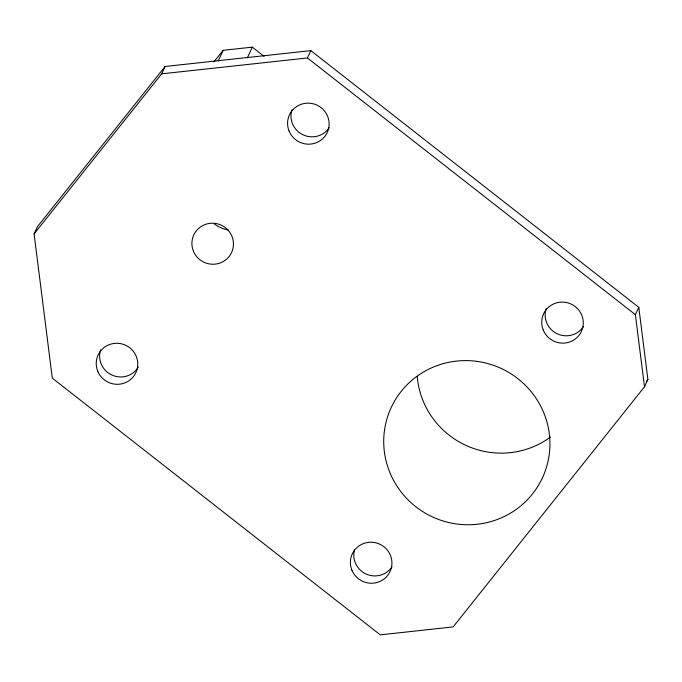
<?xml version="1.0" encoding="UTF-8"?>
<svg xmlns="http://www.w3.org/2000/svg" width="682" height="682" viewBox="0 0 682 682"><rect width="100%" height="100%" fill="white"/><g stroke="black" fill="none" stroke-linecap="round" stroke-linejoin="round"><path stroke-width="1.02" d="M34.1 233.917L37.51 226.569L165.078 66.486L310.847 50.621L638.795 307.343L647.9 379.456L644.49 386.796L453.138 626.92L380.258 634.857L52.301 378.135L34.1 233.917L161.668 73.835L165.078 66.486M218.214 60.945L223.15 50.315L252.297 47.143L264.036 56.325M247.37 57.774L252.297 47.143M161.668 73.835L307.437 57.97L310.847 50.621M644.49 386.796L635.385 314.683L638.795 307.343M213.867 61.96L223.15 50.315M646.596 381.085L647.9 379.456M307.437 57.97L635.385 314.683M550.587 436.957A83.383 81.789 24.9 0 1 466.3 445.559A83.383 81.789 24.9 0 1 417.239 376.447M228.487 230.022A31.27 30.673 24.9 0 1 214.498 224.063M329.193 127.713A20.844 20.451 24.9 0 1 291.981 109.725M583.357 326.669A20.844 20.451 24.9 0 1 546.146 308.682M392.005 566.793A20.844 20.451 24.9 0 1 354.529 549.666M138.318 367.078A20.844 20.451 24.9 0 1 100.629 349.849M398.424 488.295A83.383 81.789 24.9 0 0 541.9 478.969A83.383 81.789 24.9 0 0 460.162 360.778A83.383 81.789 24.9 0 0 398.424 488.295M193.424 251.172A20.844 20.451 24.9 0 0 229.067 256.56A20.844 20.451 24.9 0 0 215.512 223.44A20.844 20.451 24.9 0 0 193.424 251.172M351.912 570.186A20.844 20.451 24.9 0 0 387.555 575.574A20.844 20.451 24.9 0 0 374.009 542.454A20.844 20.451 24.9 0 0 351.912 570.186M97.748 371.23A20.844 20.451 24.9 0 0 133.391 376.617A20.844 20.451 24.9 0 0 119.844 343.498A20.844 20.451 24.9 0 0 97.748 371.23M289.1 131.106A20.844 20.451 24.9 0 0 324.743 136.494A20.844 20.451 24.9 0 0 311.197 103.374A20.844 20.451 24.9 0 0 289.1 131.106M543.264 330.062A20.844 20.451 24.9 0 0 578.907 335.45A20.844 20.451 24.9 0 0 565.361 302.331A20.844 20.451 24.9 0 0 543.264 330.062"/></g></svg>
